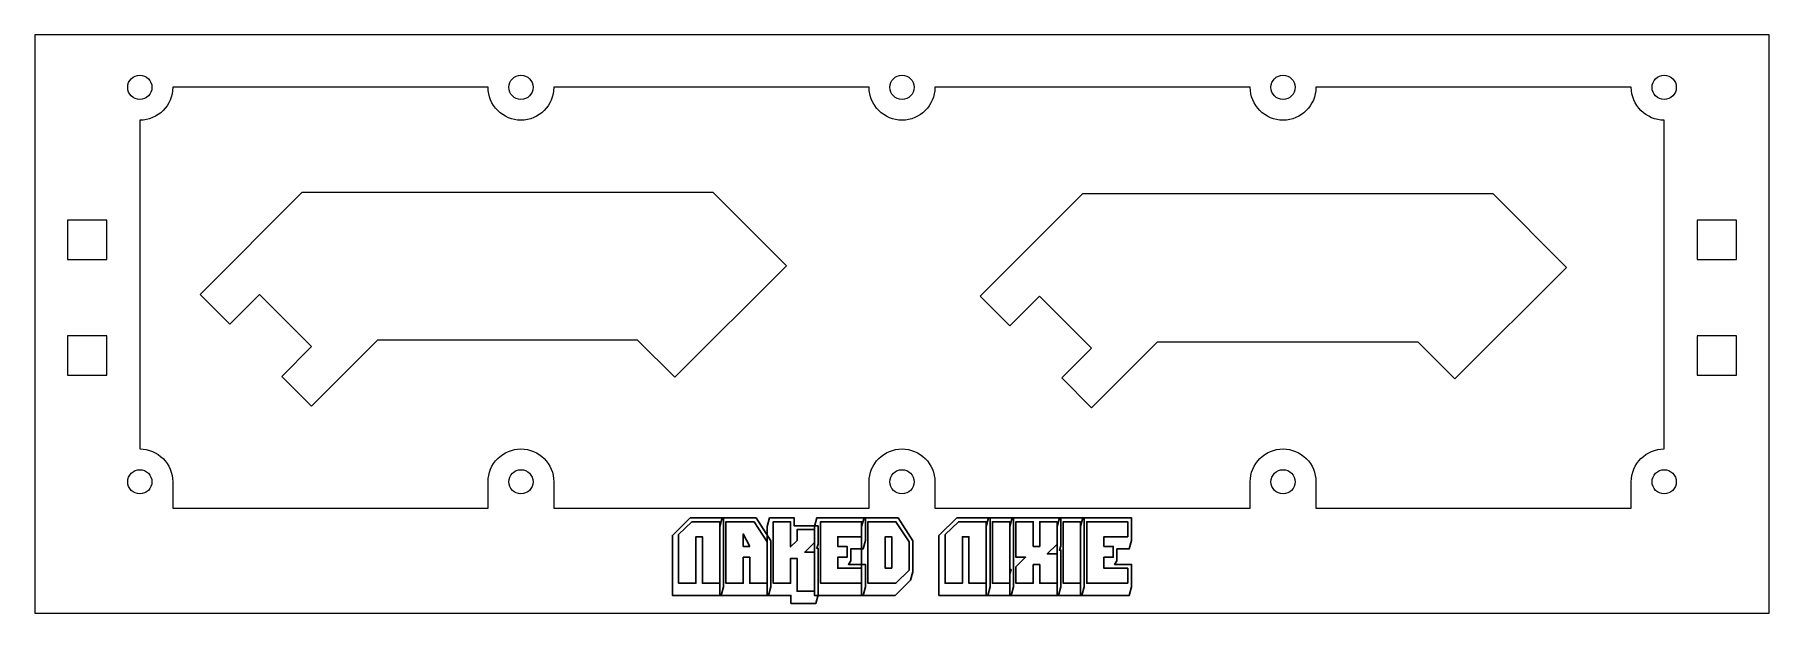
# Model space of a CAD drawing. Header units: millimetres. Extents: x -447 to -279, y 241 to 297.
import ezdxf

# ---------------------------------------------------------------- set-up
doc = ezdxf.new("R2010")
doc.units = ezdxf.units.MM
doc.header["$MEASUREMENT"] = 0
doc.layers.add('01_taiere', color=7, linetype='Continuous')
doc.layers.add('06_gravura', color=7, linetype='Continuous')

msp = doc.modelspace()

# ---------------------------------------------------------------- linework, layer by layer
at = {"layer": '01_taiere', "color": 242, "lineweight": 9}
for points, knots in [([(-279.36, 297), (-279.36, 297), (-279.36, 241.12), (-279.36, 241.12), (-279.36, 241.12), (-279.36, 241.12), (-447, 241.12), (-447, 241.12), (-447, 241.12), (-447, 241.12), (-447, 297), (-447, 297), (-447, 297), (-447, 297), (-279.36, 297), (-279.36, 297)], [0, 0, 0, 0, 0.2, 0.2, 0.2, 0.2, 0.4, 0.4, 0.4, 0.4, 0.6, 0.6, 0.6, 0.6, 1, 1, 1, 1]), ([(-435.67, 291.92), (-435.67, 292.5662), (-436.1938, 293.09), (-436.84, 293.09), (-436.84, 293.09), (-437.4862, 293.09), (-438.01, 292.5662), (-438.01, 291.92), (-438.01, 291.92), (-438.01, 291.2738), (-437.4862, 290.75), (-436.84, 290.75), (-436.84, 290.75), (-436.1938, 290.75), (-435.67, 291.2738), (-435.67, 291.92)], [0, 0, 0, 0, 0.2, 0.2, 0.2, 0.2, 0.4, 0.4, 0.4, 0.4, 0.6, 0.6, 0.6, 0.6, 1, 1, 1, 1]), ([(-403.185, 291.92), (-403.185, 291.0779), (-402.8505, 290.2704), (-402.2551, 289.6749), (-402.2551, 289.6749), (-401.6596, 289.0795), (-400.8521, 288.745), (-400.01, 288.745), (-400.01, 288.745), (-398.2565, 288.745), (-396.835, 290.1665), (-396.835, 291.92), (-396.835, 291.92), (-396.835, 291.92), (-366.355, 291.92), (-366.355, 291.92), (-366.355, 291.92), (-366.355, 291.0779), (-366.0205, 290.2704), (-365.4251, 289.6749), (-365.4251, 289.6749), (-364.8296, 289.0795), (-364.0221, 288.745), (-363.18, 288.745), (-363.18, 288.745), (-361.4265, 288.745), (-360.005, 290.1665), (-360.005, 291.92), (-360.005, 291.92), (-360.005, 291.92), (-329.525, 291.92), (-329.525, 291.92), (-329.525, 291.92), (-329.525, 291.0779), (-329.1905, 290.2704), (-328.5951, 289.6749), (-328.5951, 289.6749), (-327.9996, 289.0795), (-327.1921, 288.745), (-326.35, 288.745), (-326.35, 288.745), (-324.5965, 288.745), (-323.175, 290.1665), (-323.175, 291.92), (-323.175, 291.92), (-323.175, 291.92), (-292.695, 291.92), (-292.695, 291.92), (-292.695, 291.92), (-292.695, 291.0779), (-292.3605, 290.2704), (-291.7651, 289.6749), (-291.7651, 289.6749), (-291.1696, 289.0795), (-290.3621, 288.745), (-289.52, 288.745), (-289.52, 288.745), (-289.52, 288.745), (-289.52, 256.995), (-289.52, 256.995), (-289.52, 256.995), (-290.3621, 256.995), (-291.1696, 256.6605), (-291.7651, 256.0651), (-291.7651, 256.0651), (-292.3605, 255.4696), (-292.695, 254.6621), (-292.695, 253.82), (-292.695, 253.82), (-292.695, 253.82), (-292.695, 251.28), (-292.695, 251.28), (-292.695, 251.28), (-292.695, 251.28), (-323.175, 251.28), (-323.175, 251.28), (-323.175, 251.28), (-323.175, 251.28), (-323.175, 253.82), (-323.175, 253.82), (-323.175, 253.82), (-323.175, 254.6621), (-323.5095, 255.4696), (-324.1049, 256.0651), (-324.1049, 256.0651), (-324.7004, 256.6605), (-325.5079, 256.995), (-326.35, 256.995), (-326.35, 256.995), (-327.1921, 256.995), (-327.9996, 256.6605), (-328.5951, 256.0651), (-328.5951, 256.0651), (-329.1905, 255.4696), (-329.525, 254.6621), (-329.525, 253.82), (-329.525, 253.82), (-329.525, 253.82), (-329.525, 251.28), (-329.525, 251.28), (-329.525, 251.28), (-329.525, 251.28), (-360.005, 251.28), (-360.005, 251.28), (-360.005, 251.28), (-360.005, 251.28), (-360.005, 253.82), (-360.005, 253.82), (-360.005, 253.82), (-360.005, 254.6621), (-360.3395, 255.4696), (-360.9349, 256.0651), (-360.9349, 256.0651), (-361.5304, 256.6605), (-362.3379, 256.995), (-363.18, 256.995), (-363.18, 256.995), (-364.0221, 256.995), (-364.8296, 256.6605), (-365.4251, 256.0651), (-365.4251, 256.0651), (-366.0205, 255.4696), (-366.355, 254.6621), (-366.355, 253.82), (-366.355, 253.82), (-366.355, 253.82), (-366.355, 251.28), (-366.355, 251.28), (-366.355, 251.28), (-366.355, 251.28), (-396.835, 251.28), (-396.835, 251.28), (-396.835, 251.28), (-396.835, 251.28), (-396.835, 253.82), (-396.835, 253.82), (-396.835, 253.82), (-396.835, 254.6621), (-397.1695, 255.4696), (-397.7649, 256.0651), (-397.7649, 256.0651), (-398.3604, 256.6605), (-399.1679, 256.995), (-400.01, 256.995), (-400.01, 256.995), (-400.8521, 256.995), (-401.6596, 256.6605), (-402.2551, 256.0651), (-402.2551, 256.0651), (-402.8505, 255.4696), (-403.185, 254.6621), (-403.185, 253.82), (-403.185, 253.82), (-403.185, 253.82), (-403.185, 251.28), (-403.185, 251.28), (-403.185, 251.28), (-403.185, 251.28), (-433.665, 251.28), (-433.665, 251.28), (-433.665, 251.28), (-433.665, 251.28), (-433.665, 253.82), (-433.665, 253.82), (-433.665, 253.82), (-433.665, 254.6621), (-433.9995, 255.4696), (-434.5949, 256.0651), (-434.5949, 256.0651), (-435.1904, 256.6605), (-435.9979, 256.995), (-436.84, 256.995), (-436.84, 256.995), (-436.84, 256.995), (-436.84, 288.745), (-436.84, 288.745), (-436.84, 288.745), (-435.0865, 288.745), (-433.665, 290.1665), (-433.665, 291.92), (-433.665, 291.92), (-433.665, 291.92), (-403.185, 291.92), (-403.185, 291.92)], [0, 0, 0, 0, 0.0212766, 0.0212766, 0.0212766, 0.0212766, 0.04255319, 0.04255319, 0.04255319, 0.04255319, 0.06382979, 0.06382979, 0.06382979, 0.06382979, 0.08510638, 0.08510638, 0.08510638, 0.08510638, 0.10638298, 0.10638298, 0.10638298, 0.10638298, 0.12765957, 0.12765957, 0.12765957, 0.12765957, 0.14893617, 0.14893617, 0.14893617, 0.14893617, 0.17021277, 0.17021277, 0.17021277, 0.17021277, 0.19148936, 0.19148936, 0.19148936, 0.19148936, 0.21276596, 0.21276596, 0.21276596, 0.21276596, 0.23404255, 0.23404255, 0.23404255, 0.23404255, 0.25531915, 0.25531915, 0.25531915, 0.25531915, 0.27659574, 0.27659574, 0.27659574, 0.27659574, 0.29787234, 0.29787234, 0.29787234, 0.29787234, 0.31914894, 0.31914894, 0.31914894, 0.31914894, 0.34042553, 0.34042553, 0.34042553, 0.34042553, 0.36170213, 0.36170213, 0.36170213, 0.36170213, 0.38297872, 0.38297872, 0.38297872, 0.38297872, 0.40425532, 0.40425532, 0.40425532, 0.40425532, 0.42553191, 0.42553191, 0.42553191, 0.42553191, 0.44680851, 0.44680851, 0.44680851, 0.44680851, 0.46808511, 0.46808511, 0.46808511, 0.46808511, 0.4893617, 0.4893617, 0.4893617, 0.4893617, 0.5106383, 0.5106383, 0.5106383, 0.5106383, 0.53191489, 0.53191489, 0.53191489, 0.53191489, 0.55319149, 0.55319149, 0.55319149, 0.55319149, 0.57446809, 0.57446809, 0.57446809, 0.57446809, 0.59574468, 0.59574468, 0.59574468, 0.59574468, 0.61702128, 0.61702128, 0.61702128, 0.61702128, 0.63829787, 0.63829787, 0.63829787, 0.63829787, 0.65957447, 0.65957447, 0.65957447, 0.65957447, 0.68085106, 0.68085106, 0.68085106, 0.68085106, 0.70212766, 0.70212766, 0.70212766, 0.70212766, 0.72340426, 0.72340426, 0.72340426, 0.72340426, 0.74468085, 0.74468085, 0.74468085, 0.74468085, 0.76595745, 0.76595745, 0.76595745, 0.76595745, 0.78723404, 0.78723404, 0.78723404, 0.78723404, 0.80851064, 0.80851064, 0.80851064, 0.80851064, 0.82978723, 0.82978723, 0.82978723, 0.82978723, 0.85106383, 0.85106383, 0.85106383, 0.85106383, 0.87234043, 0.87234043, 0.87234043, 0.87234043, 0.89361702, 0.89361702, 0.89361702, 0.89361702, 0.91489362, 0.91489362, 0.91489362, 0.91489362, 0.93617021, 0.93617021, 0.93617021, 0.93617021, 0.95744681, 0.95744681, 0.95744681, 0.95744681, 1, 1, 1, 1]), ([(-398.84, 291.92), (-398.84, 292.5662), (-399.3638, 293.09), (-400.01, 293.09), (-400.01, 293.09), (-400.6562, 293.09), (-401.18, 292.5662), (-401.18, 291.92), (-401.18, 291.92), (-401.18, 291.2738), (-400.6562, 290.75), (-400.01, 290.75), (-400.01, 290.75), (-399.3638, 290.75), (-398.84, 291.2738), (-398.84, 291.92)], [0, 0, 0, 0, 0.2, 0.2, 0.2, 0.2, 0.4, 0.4, 0.4, 0.4, 0.6, 0.6, 0.6, 0.6, 1, 1, 1, 1]), ([(-362.01, 291.92), (-362.01, 292.5662), (-362.5338, 293.09), (-363.18, 293.09), (-363.18, 293.09), (-363.8262, 293.09), (-364.35, 292.5662), (-364.35, 291.92), (-364.35, 291.92), (-364.35, 291.2738), (-363.8262, 290.75), (-363.18, 290.75), (-363.18, 290.75), (-362.5338, 290.75), (-362.01, 291.2738), (-362.01, 291.92)], [0, 0, 0, 0, 0.2, 0.2, 0.2, 0.2, 0.4, 0.4, 0.4, 0.4, 0.6, 0.6, 0.6, 0.6, 1, 1, 1, 1]), ([(-325.18, 291.92), (-325.18, 292.5662), (-325.7038, 293.09), (-326.35, 293.09), (-326.35, 293.09), (-326.9962, 293.09), (-327.52, 292.5662), (-327.52, 291.92), (-327.52, 291.92), (-327.52, 291.2738), (-326.9962, 290.75), (-326.35, 290.75), (-326.35, 290.75), (-325.7038, 290.75), (-325.18, 291.2738), (-325.18, 291.92)], [0, 0, 0, 0, 0.2, 0.2, 0.2, 0.2, 0.4, 0.4, 0.4, 0.4, 0.6, 0.6, 0.6, 0.6, 1, 1, 1, 1]), ([(-288.35, 291.92), (-288.35, 292.5662), (-288.8738, 293.09), (-289.52, 293.09), (-289.52, 293.09), (-290.1662, 293.09), (-290.69, 292.5662), (-290.69, 291.92), (-290.69, 291.92), (-290.69, 291.2738), (-290.1662, 290.75), (-289.52, 290.75), (-289.52, 290.75), (-288.8738, 290.75), (-288.35, 291.2738), (-288.35, 291.92)], [0, 0, 0, 0, 0.2, 0.2, 0.2, 0.2, 0.4, 0.4, 0.4, 0.4, 0.6, 0.6, 0.6, 0.6, 1, 1, 1, 1]), ([(-381.4528, 281.7833), (-381.4528, 281.7833), (-421.1455, 281.7833), (-421.1455, 281.7833), (-421.1455, 281.7833), (-421.1455, 281.7833), (-431.0238, 271.9051), (-431.0238, 271.9051), (-431.0238, 271.9051), (-431.0238, 271.9051), (-428.1501, 269.0314), (-428.1501, 269.0314), (-428.1501, 269.0314), (-428.1501, 269.0314), (-425.2764, 271.9051), (-425.2764, 271.9051), (-425.2764, 271.9051), (-425.2764, 271.9051), (-420.2475, 266.8761), (-420.2475, 266.8761), (-420.2475, 266.8761), (-420.2475, 266.8761), (-423.1212, 264.0024), (-423.1212, 264.0024), (-423.1212, 264.0024), (-423.1212, 264.0024), (-420.2475, 261.1287), (-420.2475, 261.1287), (-420.2475, 261.1287), (-420.2475, 261.1287), (-413.8715, 267.5047), (-413.8715, 267.5047), (-413.8715, 267.5047), (-413.8715, 267.5047), (-388.7268, 267.5047), (-388.7268, 267.5047), (-388.7268, 267.5047), (-388.7268, 267.5047), (-385.1347, 263.9126), (-385.1347, 263.9126), (-385.1347, 263.9126), (-385.1347, 263.9126), (-374.3584, 274.6889), (-374.3584, 274.6889), (-374.3584, 274.6889), (-374.3584, 274.6889), (-381.4528, 281.7833), (-381.4528, 281.7833)], [0, 0, 0, 0, 0.07692308, 0.07692308, 0.07692308, 0.07692308, 0.15384615, 0.15384615, 0.15384615, 0.15384615, 0.23076923, 0.23076923, 0.23076923, 0.23076923, 0.30769231, 0.30769231, 0.30769231, 0.30769231, 0.38461538, 0.38461538, 0.38461538, 0.38461538, 0.46153846, 0.46153846, 0.46153846, 0.46153846, 0.53846154, 0.53846154, 0.53846154, 0.53846154, 0.61538462, 0.61538462, 0.61538462, 0.61538462, 0.69230769, 0.69230769, 0.69230769, 0.69230769, 0.76923077, 0.76923077, 0.76923077, 0.76923077, 0.84615385, 0.84615385, 0.84615385, 0.84615385, 1, 1, 1, 1]), ([(-298.9618, 274.5311), (-298.9618, 274.5311), (-309.7381, 263.7548), (-309.7381, 263.7548), (-309.7381, 263.7548), (-309.7381, 263.7548), (-313.3302, 267.3469), (-313.3302, 267.3469), (-313.3302, 267.3469), (-313.3302, 267.3469), (-338.4749, 267.3469), (-338.4749, 267.3469), (-338.4749, 267.3469), (-338.4749, 267.3469), (-344.8509, 260.9709), (-344.8509, 260.9709), (-344.8509, 260.9709), (-344.8509, 260.9709), (-347.7246, 263.8446), (-347.7246, 263.8446), (-347.7246, 263.8446), (-347.7246, 263.8446), (-344.8509, 266.7183), (-344.8509, 266.7183), (-344.8509, 266.7183), (-344.8509, 266.7183), (-349.8798, 271.7472), (-349.8798, 271.7472), (-349.8798, 271.7472), (-349.8798, 271.7472), (-352.7535, 268.8736), (-352.7535, 268.8736), (-352.7535, 268.8736), (-352.7535, 268.8736), (-355.6272, 271.7472), (-355.6272, 271.7472), (-355.6272, 271.7472), (-355.6272, 271.7472), (-345.7489, 281.6255), (-345.7489, 281.6255), (-345.7489, 281.6255), (-345.7489, 281.6255), (-306.0562, 281.6255), (-306.0562, 281.6255), (-306.0562, 281.6255), (-306.0562, 281.6255), (-298.9618, 274.5311), (-298.9618, 274.5311)], [0, 0, 0, 0, 0.07692308, 0.07692308, 0.07692308, 0.07692308, 0.15384615, 0.15384615, 0.15384615, 0.15384615, 0.23076923, 0.23076923, 0.23076923, 0.23076923, 0.30769231, 0.30769231, 0.30769231, 0.30769231, 0.38461538, 0.38461538, 0.38461538, 0.38461538, 0.46153846, 0.46153846, 0.46153846, 0.46153846, 0.53846154, 0.53846154, 0.53846154, 0.53846154, 0.61538462, 0.61538462, 0.61538462, 0.61538462, 0.69230769, 0.69230769, 0.69230769, 0.69230769, 0.76923077, 0.76923077, 0.76923077, 0.76923077, 0.84615385, 0.84615385, 0.84615385, 0.84615385, 1, 1, 1, 1]), ([(-440.015, 279.093), (-440.015, 279.093), (-440.015, 275.283), (-440.015, 275.283), (-440.015, 275.283), (-440.015, 275.283), (-443.825, 275.283), (-443.825, 275.283), (-443.825, 275.283), (-443.825, 275.283), (-443.825, 279.093), (-443.825, 279.093), (-443.825, 279.093), (-443.825, 279.093), (-440.015, 279.093), (-440.015, 279.093)], [0, 0, 0, 0, 0.2, 0.2, 0.2, 0.2, 0.4, 0.4, 0.4, 0.4, 0.6, 0.6, 0.6, 0.6, 1, 1, 1, 1]), ([(-282.535, 279.093), (-282.535, 279.093), (-282.535, 275.283), (-282.535, 275.283), (-282.535, 275.283), (-282.535, 275.283), (-286.345, 275.283), (-286.345, 275.283), (-286.345, 275.283), (-286.345, 275.283), (-286.345, 279.093), (-286.345, 279.093), (-286.345, 279.093), (-286.345, 279.093), (-282.535, 279.093), (-282.535, 279.093)], [0, 0, 0, 0, 0.2, 0.2, 0.2, 0.2, 0.4, 0.4, 0.4, 0.4, 0.6, 0.6, 0.6, 0.6, 1, 1, 1, 1]), ([(-443.825, 267.917), (-443.825, 267.917), (-440.015, 267.917), (-440.015, 267.917), (-440.015, 267.917), (-440.015, 267.917), (-440.015, 264.107), (-440.015, 264.107), (-440.015, 264.107), (-440.015, 264.107), (-443.825, 264.107), (-443.825, 264.107), (-443.825, 264.107), (-443.825, 264.107), (-443.825, 267.917), (-443.825, 267.917)], [0, 0, 0, 0, 0.2, 0.2, 0.2, 0.2, 0.4, 0.4, 0.4, 0.4, 0.6, 0.6, 0.6, 0.6, 1, 1, 1, 1]), ([(-282.535, 267.917), (-282.535, 267.917), (-282.535, 264.107), (-282.535, 264.107), (-282.535, 264.107), (-282.535, 264.107), (-286.345, 264.107), (-286.345, 264.107), (-286.345, 264.107), (-286.345, 264.107), (-286.345, 267.917), (-286.345, 267.917), (-286.345, 267.917), (-286.345, 267.917), (-282.535, 267.917), (-282.535, 267.917)], [0, 0, 0, 0, 0.2, 0.2, 0.2, 0.2, 0.4, 0.4, 0.4, 0.4, 0.6, 0.6, 0.6, 0.6, 1, 1, 1, 1]), ([(-435.67, 253.82), (-435.67, 254.4662), (-436.1938, 254.99), (-436.84, 254.99), (-436.84, 254.99), (-437.4862, 254.99), (-438.01, 254.4662), (-438.01, 253.82), (-438.01, 253.82), (-438.01, 253.1738), (-437.4862, 252.65), (-436.84, 252.65), (-436.84, 252.65), (-436.1938, 252.65), (-435.67, 253.1738), (-435.67, 253.82)], [0, 0, 0, 0, 0.2, 0.2, 0.2, 0.2, 0.4, 0.4, 0.4, 0.4, 0.6, 0.6, 0.6, 0.6, 1, 1, 1, 1]), ([(-398.84, 253.82), (-398.84, 254.4662), (-399.3638, 254.99), (-400.01, 254.99), (-400.01, 254.99), (-400.6562, 254.99), (-401.18, 254.4662), (-401.18, 253.82), (-401.18, 253.82), (-401.18, 253.1738), (-400.6562, 252.65), (-400.01, 252.65), (-400.01, 252.65), (-399.3638, 252.65), (-398.84, 253.1738), (-398.84, 253.82)], [0, 0, 0, 0, 0.2, 0.2, 0.2, 0.2, 0.4, 0.4, 0.4, 0.4, 0.6, 0.6, 0.6, 0.6, 1, 1, 1, 1]), ([(-362.01, 253.82), (-362.01, 254.4662), (-362.5338, 254.99), (-363.18, 254.99), (-363.18, 254.99), (-363.8262, 254.99), (-364.35, 254.4662), (-364.35, 253.82), (-364.35, 253.82), (-364.35, 253.1738), (-363.8262, 252.65), (-363.18, 252.65), (-363.18, 252.65), (-362.5338, 252.65), (-362.01, 253.1738), (-362.01, 253.82)], [0, 0, 0, 0, 0.2, 0.2, 0.2, 0.2, 0.4, 0.4, 0.4, 0.4, 0.6, 0.6, 0.6, 0.6, 1, 1, 1, 1]), ([(-325.18, 253.82), (-325.18, 254.4662), (-325.7038, 254.99), (-326.35, 254.99), (-326.35, 254.99), (-326.9962, 254.99), (-327.52, 254.4662), (-327.52, 253.82), (-327.52, 253.82), (-327.52, 253.1738), (-326.9962, 252.65), (-326.35, 252.65), (-326.35, 252.65), (-325.7038, 252.65), (-325.18, 253.1738), (-325.18, 253.82)], [0, 0, 0, 0, 0.2, 0.2, 0.2, 0.2, 0.4, 0.4, 0.4, 0.4, 0.6, 0.6, 0.6, 0.6, 1, 1, 1, 1]), ([(-288.35, 253.82), (-288.35, 254.4662), (-288.8738, 254.99), (-289.52, 254.99), (-289.52, 254.99), (-290.1662, 254.99), (-290.69, 254.4662), (-290.69, 253.82), (-290.69, 253.82), (-290.69, 253.1738), (-290.1662, 252.65), (-289.52, 252.65), (-289.52, 252.65), (-288.8738, 252.65), (-288.35, 253.1738), (-288.35, 253.82)], [0, 0, 0, 0, 0.2, 0.2, 0.2, 0.2, 0.4, 0.4, 0.4, 0.4, 0.6, 0.6, 0.6, 0.6, 1, 1, 1, 1])]:
    msp.add_open_spline(points, degree=3, knots=knots, dxfattribs=at)
at = {"layer": '06_gravura', "color": 9}
for points, knots in [([(-380.4225, 243.66), (-380.4225, 243.66), (-380.6511, 242.8388), (-380.6511, 242.8388), (-380.6511, 242.8388), (-380.6511, 242.8388), (-385.367, 242.8388), (-385.367, 242.8388), (-385.367, 242.8388), (-385.367, 242.8388), (-385.367, 248.6385), (-385.367, 248.6385), (-385.367, 248.6385), (-385.367, 248.6385), (-383.6483, 250.3318), (-383.6483, 250.3318), (-383.6483, 250.3318), (-383.6483, 250.3318), (-380.4225, 250.3318), (-380.4225, 250.3318), (-380.4225, 250.3318), (-380.4225, 250.3318), (-380.4225, 243.66), (-380.4225, 243.66)], [0, 0, 0, 0, 0.14285714, 0.14285714, 0.14285714, 0.14285714, 0.28571429, 0.28571429, 0.28571429, 0.28571429, 0.42857143, 0.42857143, 0.42857143, 0.42857143, 0.57142857, 0.57142857, 0.57142857, 0.57142857, 0.71428571, 0.71428571, 0.71428571, 0.71428571, 1, 1, 1, 1]), ([(-380.7865, 244.0241), (-380.7865, 244.0241), (-380.7865, 249.9677), (-380.7865, 249.9677), (-380.7865, 249.9677), (-380.7865, 249.9677), (-383.4874, 249.9677), (-383.4874, 249.9677), (-383.4874, 249.9677), (-383.4874, 249.9677), (-384.7659, 248.7203), (-384.7659, 248.7203), (-384.7659, 248.7203), (-384.7659, 248.7203), (-384.7659, 244.0241), (-384.7659, 244.0241), (-384.7659, 244.0241), (-384.7659, 244.0241), (-383.098, 244.0241), (-383.098, 244.0241), (-383.098, 244.0241), (-383.098, 244.0241), (-383.098, 248.5199), (-383.098, 248.5199), (-383.098, 248.5199), (-383.098, 248.5199), (-382.4714, 248.5199), (-382.4714, 248.5199), (-382.4714, 248.5199), (-382.4714, 248.5199), (-382.4714, 244.0241), (-382.4714, 244.0241), (-382.4714, 244.0241), (-382.4714, 244.0241), (-380.7865, 244.0241), (-380.7865, 244.0241)], [0, 0, 0, 0, 0.1, 0.1, 0.1, 0.1, 0.2, 0.2, 0.2, 0.2, 0.3, 0.3, 0.3, 0.3, 0.4, 0.4, 0.4, 0.4, 0.5, 0.5, 0.5, 0.5, 0.6, 0.6, 0.6, 0.6, 0.7, 0.7, 0.7, 0.7, 0.8, 0.8, 0.8, 0.8, 1, 1, 1, 1]), ([(-375.8505, 243.66), (-375.8505, 243.66), (-376.0791, 242.8388), (-376.0791, 242.8388), (-376.0791, 242.8388), (-376.0791, 242.8388), (-380.795, 242.8388), (-380.795, 242.8388), (-380.795, 242.8388), (-380.795, 242.8388), (-380.795, 249.5105), (-380.795, 249.5105), (-380.795, 249.5105), (-380.795, 249.5105), (-380.5664, 250.3318), (-380.5664, 250.3318), (-380.5664, 250.3318), (-380.5664, 250.3318), (-377.2814, 250.3318), (-377.2814, 250.3318), (-377.2814, 250.3318), (-377.2814, 250.3318), (-375.8505, 248.122), (-375.8505, 248.122), (-375.8505, 248.122), (-375.8505, 248.122), (-375.8505, 243.66), (-375.8505, 243.66)], [0, 0, 0, 0, 0.125, 0.125, 0.125, 0.125, 0.25, 0.25, 0.25, 0.25, 0.375, 0.375, 0.375, 0.375, 0.5, 0.5, 0.5, 0.5, 0.625, 0.625, 0.625, 0.625, 0.75, 0.75, 0.75, 0.75, 1, 1, 1, 1]), ([(-376.2145, 244.0241), (-376.2145, 244.0241), (-376.2145, 248.0147), (-376.2145, 248.0147), (-376.2145, 248.0147), (-376.2145, 248.0147), (-377.4789, 249.9677), (-377.4789, 249.9677), (-377.4789, 249.9677), (-377.4789, 249.9677), (-380.1939, 249.9677), (-380.1939, 249.9677), (-380.1939, 249.9677), (-380.1939, 249.9677), (-380.1939, 244.0241), (-380.1939, 244.0241), (-380.1939, 244.0241), (-380.1939, 244.0241), (-378.526, 244.0241), (-378.526, 244.0241), (-378.526, 244.0241), (-378.526, 244.0241), (-378.526, 246.5387), (-378.526, 246.5387), (-378.526, 246.5387), (-378.526, 246.5387), (-377.891, 246.5387), (-377.891, 246.5387), (-377.891, 246.5387), (-377.891, 246.5387), (-377.891, 244.0241), (-377.891, 244.0241), (-377.891, 244.0241), (-377.891, 244.0241), (-376.2145, 244.0241), (-376.2145, 244.0241)], [0, 0, 0, 0, 0.1, 0.1, 0.1, 0.1, 0.2, 0.2, 0.2, 0.2, 0.3, 0.3, 0.3, 0.3, 0.4, 0.4, 0.4, 0.4, 0.5, 0.5, 0.5, 0.5, 0.6, 0.6, 0.6, 0.6, 0.7, 0.7, 0.7, 0.7, 0.8, 0.8, 0.8, 0.8, 1, 1, 1, 1]), ([(-371.2869, 242.8896), (-371.2869, 242.8896), (-371.5155, 242.0683), (-371.5155, 242.0683), (-371.5155, 242.0683), (-371.5155, 242.0683), (-373.9201, 242.0683), (-373.9201, 242.0683), (-373.9201, 242.0683), (-373.9201, 242.0683), (-373.9201, 242.8388), (-373.9201, 242.8388), (-373.9201, 242.8388), (-373.9201, 242.8388), (-376.223, 242.8388), (-376.223, 242.8388), (-376.223, 242.8388), (-376.223, 242.8388), (-376.223, 249.5105), (-376.223, 249.5105), (-376.223, 249.5105), (-376.223, 249.5105), (-375.9944, 250.3318), (-375.9944, 250.3318), (-375.9944, 250.3318), (-375.9944, 250.3318), (-373.5899, 250.3318), (-373.5899, 250.3318), (-373.5899, 250.3318), (-373.5899, 250.3318), (-373.5899, 249.5613), (-373.5899, 249.5613), (-373.5899, 249.5613), (-373.5899, 249.5613), (-371.2869, 249.5613), (-371.2869, 249.5613), (-371.2869, 249.5613), (-371.2869, 249.5613), (-371.2869, 247.8087), (-371.2869, 247.8087), (-371.2869, 247.8087), (-371.2869, 247.8087), (-371.4139, 247.3938), (-371.4139, 247.3938), (-371.4139, 247.3938), (-371.4139, 247.3938), (-371.2869, 247.3938), (-371.2869, 247.3938), (-371.2869, 247.3938), (-371.2869, 247.3938), (-371.2869, 242.8896), (-371.2869, 242.8896)], [0, 0, 0, 0, 0.07142857, 0.07142857, 0.07142857, 0.07142857, 0.14285714, 0.14285714, 0.14285714, 0.14285714, 0.21428571, 0.21428571, 0.21428571, 0.21428571, 0.28571429, 0.28571429, 0.28571429, 0.28571429, 0.35714286, 0.35714286, 0.35714286, 0.35714286, 0.42857143, 0.42857143, 0.42857143, 0.42857143, 0.5, 0.5, 0.5, 0.5, 0.57142857, 0.57142857, 0.57142857, 0.57142857, 0.64285714, 0.64285714, 0.64285714, 0.64285714, 0.71428571, 0.71428571, 0.71428571, 0.71428571, 0.78571429, 0.78571429, 0.78571429, 0.78571429, 0.85714286, 0.85714286, 0.85714286, 0.85714286, 1, 1, 1, 1]), ([(-371.651, 243.2536), (-371.651, 243.2536), (-371.651, 247.0298), (-371.651, 247.0298), (-371.651, 247.0298), (-371.651, 247.0298), (-372.5739, 247.0298), (-372.5739, 247.0298), (-372.5739, 247.0298), (-372.5739, 247.0298), (-371.651, 247.9611), (-371.651, 247.9611), (-371.651, 247.9611), (-371.651, 247.9611), (-371.651, 249.1973), (-371.651, 249.1973), (-371.651, 249.1973), (-371.651, 249.1973), (-373.3274, 249.1973), (-373.3274, 249.1973), (-373.3274, 249.1973), (-373.3274, 249.1973), (-373.3274, 248.1643), (-373.3274, 248.1643), (-373.3274, 248.1643), (-373.3274, 248.1643), (-373.954, 247.5378), (-373.954, 247.5378), (-373.954, 247.5378), (-373.954, 247.5378), (-373.954, 249.9677), (-373.954, 249.9677), (-373.954, 249.9677), (-373.954, 249.9677), (-375.6219, 249.9677), (-375.6219, 249.9677), (-375.6219, 249.9677), (-375.6219, 249.9677), (-375.6219, 244.0241), (-375.6219, 244.0241), (-375.6219, 244.0241), (-375.6219, 244.0241), (-373.954, 244.0241), (-373.954, 244.0241), (-373.954, 244.0241), (-373.954, 244.0241), (-373.954, 246.4117), (-373.954, 246.4117), (-373.954, 246.4117), (-373.954, 246.4117), (-373.3274, 246.4117), (-373.3274, 246.4117), (-373.3274, 246.4117), (-373.3274, 246.4117), (-373.3274, 243.2536), (-373.3274, 243.2536), (-373.3274, 243.2536), (-373.3274, 243.2536), (-371.651, 243.2536), (-371.651, 243.2536)], [0, 0, 0, 0, 0.0625, 0.0625, 0.0625, 0.0625, 0.125, 0.125, 0.125, 0.125, 0.1875, 0.1875, 0.1875, 0.1875, 0.25, 0.25, 0.25, 0.25, 0.3125, 0.3125, 0.3125, 0.3125, 0.375, 0.375, 0.375, 0.375, 0.4375, 0.4375, 0.4375, 0.4375, 0.5, 0.5, 0.5, 0.5, 0.5625, 0.5625, 0.5625, 0.5625, 0.625, 0.625, 0.625, 0.625, 0.6875, 0.6875, 0.6875, 0.6875, 0.75, 0.75, 0.75, 0.75, 0.8125, 0.8125, 0.8125, 0.8125, 0.875, 0.875, 0.875, 0.875, 1, 1, 1, 1]), ([(-366.7149, 243.66), (-366.7149, 243.66), (-366.9435, 242.8388), (-366.9435, 242.8388), (-366.9435, 242.8388), (-366.9435, 242.8388), (-371.651, 242.8388), (-371.651, 242.8388), (-371.651, 242.8388), (-371.651, 242.8388), (-371.651, 249.5105), (-371.651, 249.5105), (-371.651, 249.5105), (-371.651, 249.5105), (-371.4224, 250.3318), (-371.4224, 250.3318), (-371.4224, 250.3318), (-371.4224, 250.3318), (-366.7149, 250.3318), (-366.7149, 250.3318), (-366.7149, 250.3318), (-366.7149, 250.3318), (-366.7149, 248.1558), (-366.7149, 248.1558), (-366.7149, 248.1558), (-366.7149, 248.1558), (-366.9435, 247.3346), (-366.9435, 247.3346), (-366.9435, 247.3346), (-366.9435, 247.3346), (-368.1289, 247.3346), (-368.1289, 247.3346), (-368.1289, 247.3346), (-368.1289, 247.3346), (-368.1289, 246.1746), (-368.1289, 246.1746), (-368.1289, 246.1746), (-368.1289, 246.1746), (-368.3575, 245.836), (-368.3575, 245.836), (-368.3575, 245.836), (-368.3575, 245.836), (-366.7149, 245.836), (-366.7149, 245.836), (-366.7149, 245.836), (-366.7149, 245.836), (-366.7149, 243.66), (-366.7149, 243.66)], [0, 0, 0, 0, 0.07692308, 0.07692308, 0.07692308, 0.07692308, 0.15384615, 0.15384615, 0.15384615, 0.15384615, 0.23076923, 0.23076923, 0.23076923, 0.23076923, 0.30769231, 0.30769231, 0.30769231, 0.30769231, 0.38461538, 0.38461538, 0.38461538, 0.38461538, 0.46153846, 0.46153846, 0.46153846, 0.46153846, 0.53846154, 0.53846154, 0.53846154, 0.53846154, 0.61538462, 0.61538462, 0.61538462, 0.61538462, 0.69230769, 0.69230769, 0.69230769, 0.69230769, 0.76923077, 0.76923077, 0.76923077, 0.76923077, 0.84615385, 0.84615385, 0.84615385, 0.84615385, 1, 1, 1, 1]), ([(-367.079, 244.0241), (-367.079, 244.0241), (-367.079, 245.4719), (-367.079, 245.4719), (-367.079, 245.4719), (-367.079, 245.4719), (-369.382, 245.4719), (-369.382, 245.4719), (-369.382, 245.4719), (-369.382, 245.4719), (-369.382, 246.5387), (-369.382, 246.5387), (-369.382, 246.5387), (-369.382, 246.5387), (-368.493, 246.5387), (-368.493, 246.5387), (-368.493, 246.5387), (-368.493, 246.5387), (-368.493, 247.5716), (-368.493, 247.5716), (-368.493, 247.5716), (-368.493, 247.5716), (-369.382, 247.5716), (-369.382, 247.5716), (-369.382, 247.5716), (-369.382, 247.5716), (-369.382, 248.5199), (-369.382, 248.5199), (-369.382, 248.5199), (-369.382, 248.5199), (-367.079, 248.5199), (-367.079, 248.5199), (-367.079, 248.5199), (-367.079, 248.5199), (-367.079, 249.9677), (-367.079, 249.9677), (-367.079, 249.9677), (-367.079, 249.9677), (-371.0499, 249.9677), (-371.0499, 249.9677), (-371.0499, 249.9677), (-371.0499, 249.9677), (-371.0499, 244.0241), (-371.0499, 244.0241), (-371.0499, 244.0241), (-371.0499, 244.0241), (-367.079, 244.0241), (-367.079, 244.0241)], [0, 0, 0, 0, 0.07692308, 0.07692308, 0.07692308, 0.07692308, 0.15384615, 0.15384615, 0.15384615, 0.15384615, 0.23076923, 0.23076923, 0.23076923, 0.23076923, 0.30769231, 0.30769231, 0.30769231, 0.30769231, 0.38461538, 0.38461538, 0.38461538, 0.38461538, 0.46153846, 0.46153846, 0.46153846, 0.46153846, 0.53846154, 0.53846154, 0.53846154, 0.53846154, 0.61538462, 0.61538462, 0.61538462, 0.61538462, 0.69230769, 0.69230769, 0.69230769, 0.69230769, 0.76923077, 0.76923077, 0.76923077, 0.76923077, 0.84615385, 0.84615385, 0.84615385, 0.84615385, 1, 1, 1, 1]), ([(-362.1345, 245.1248), (-362.1345, 245.1248), (-362.3631, 244.3035), (-362.3631, 244.3035), (-362.3631, 244.3035), (-362.3631, 244.3035), (-363.8448, 242.8388), (-363.8448, 242.8388), (-363.8448, 242.8388), (-363.8448, 242.8388), (-367.079, 242.8388), (-367.079, 242.8388), (-367.079, 242.8388), (-367.079, 242.8388), (-367.079, 249.5105), (-367.079, 249.5105), (-367.079, 249.5105), (-367.079, 249.5105), (-366.8504, 250.3318), (-366.8504, 250.3318), (-366.8504, 250.3318), (-366.8504, 250.3318), (-363.5654, 250.3318), (-363.5654, 250.3318), (-363.5654, 250.3318), (-363.5654, 250.3318), (-362.1345, 248.122), (-362.1345, 248.122), (-362.1345, 248.122), (-362.1345, 248.122), (-362.1345, 245.1248), (-362.1345, 245.1248)], [0, 0, 0, 0, 0.11111111, 0.11111111, 0.11111111, 0.11111111, 0.22222222, 0.22222222, 0.22222222, 0.22222222, 0.33333333, 0.33333333, 0.33333333, 0.33333333, 0.44444444, 0.44444444, 0.44444444, 0.44444444, 0.55555556, 0.55555556, 0.55555556, 0.55555556, 0.66666667, 0.66666667, 0.66666667, 0.66666667, 0.77777778, 0.77777778, 0.77777778, 0.77777778, 1, 1, 1, 1]), ([(-362.4985, 245.2772), (-362.4985, 245.2772), (-362.4985, 248.0147), (-362.4985, 248.0147), (-362.4985, 248.0147), (-362.4985, 248.0147), (-363.7629, 249.9677), (-363.7629, 249.9677), (-363.7629, 249.9677), (-363.7629, 249.9677), (-366.4779, 249.9677), (-366.4779, 249.9677), (-366.4779, 249.9677), (-366.4779, 249.9677), (-366.4779, 244.0241), (-366.4779, 244.0241), (-366.4779, 244.0241), (-366.4779, 244.0241), (-363.7657, 244.0241), (-363.7657, 244.0241), (-363.7657, 244.0241), (-363.7657, 244.0241), (-362.4985, 245.2772), (-362.4985, 245.2772)], [0, 0, 0, 0, 0.14285714, 0.14285714, 0.14285714, 0.14285714, 0.28571429, 0.28571429, 0.28571429, 0.28571429, 0.42857143, 0.42857143, 0.42857143, 0.42857143, 0.57142857, 0.57142857, 0.57142857, 0.57142857, 0.71428571, 0.71428571, 0.71428571, 0.71428571, 1, 1, 1, 1]), ([(-354.6669, 243.66), (-354.6669, 243.66), (-354.8955, 242.8388), (-354.8955, 242.8388), (-354.8955, 242.8388), (-354.8955, 242.8388), (-359.6114, 242.8388), (-359.6114, 242.8388), (-359.6114, 242.8388), (-359.6114, 242.8388), (-359.6114, 248.6385), (-359.6114, 248.6385), (-359.6114, 248.6385), (-359.6114, 248.6385), (-357.8927, 250.3318), (-357.8927, 250.3318), (-357.8927, 250.3318), (-357.8927, 250.3318), (-354.6669, 250.3318), (-354.6669, 250.3318), (-354.6669, 250.3318), (-354.6669, 250.3318), (-354.6669, 243.66), (-354.6669, 243.66)], [0, 0, 0, 0, 0.14285714, 0.14285714, 0.14285714, 0.14285714, 0.28571429, 0.28571429, 0.28571429, 0.28571429, 0.42857143, 0.42857143, 0.42857143, 0.42857143, 0.57142857, 0.57142857, 0.57142857, 0.57142857, 0.71428571, 0.71428571, 0.71428571, 0.71428571, 1, 1, 1, 1]), ([(-355.0309, 244.0241), (-355.0309, 244.0241), (-355.0309, 249.9677), (-355.0309, 249.9677), (-355.0309, 249.9677), (-355.0309, 249.9677), (-357.7318, 249.9677), (-357.7318, 249.9677), (-357.7318, 249.9677), (-357.7318, 249.9677), (-359.0103, 248.7203), (-359.0103, 248.7203), (-359.0103, 248.7203), (-359.0103, 248.7203), (-359.0103, 244.0241), (-359.0103, 244.0241), (-359.0103, 244.0241), (-359.0103, 244.0241), (-357.3424, 244.0241), (-357.3424, 244.0241), (-357.3424, 244.0241), (-357.3424, 244.0241), (-357.3424, 248.5199), (-357.3424, 248.5199), (-357.3424, 248.5199), (-357.3424, 248.5199), (-356.7158, 248.5199), (-356.7158, 248.5199), (-356.7158, 248.5199), (-356.7158, 248.5199), (-356.7158, 244.0241), (-356.7158, 244.0241), (-356.7158, 244.0241), (-356.7158, 244.0241), (-355.0309, 244.0241), (-355.0309, 244.0241)], [0, 0, 0, 0, 0.1, 0.1, 0.1, 0.1, 0.2, 0.2, 0.2, 0.2, 0.3, 0.3, 0.3, 0.3, 0.4, 0.4, 0.4, 0.4, 0.5, 0.5, 0.5, 0.5, 0.6, 0.6, 0.6, 0.6, 0.7, 0.7, 0.7, 0.7, 0.8, 0.8, 0.8, 0.8, 1, 1, 1, 1]), ([(-352.4063, 243.66), (-352.4063, 243.66), (-352.6349, 242.8388), (-352.6349, 242.8388), (-352.6349, 242.8388), (-352.6349, 242.8388), (-355.0394, 242.8388), (-355.0394, 242.8388), (-355.0394, 242.8388), (-355.0394, 242.8388), (-355.0394, 249.5105), (-355.0394, 249.5105), (-355.0394, 249.5105), (-355.0394, 249.5105), (-354.8108, 250.3318), (-354.8108, 250.3318), (-354.8108, 250.3318), (-354.8108, 250.3318), (-352.4063, 250.3318), (-352.4063, 250.3318), (-352.4063, 250.3318), (-352.4063, 250.3318), (-352.4063, 243.66), (-352.4063, 243.66)], [0, 0, 0, 0, 0.14285714, 0.14285714, 0.14285714, 0.14285714, 0.28571429, 0.28571429, 0.28571429, 0.28571429, 0.42857143, 0.42857143, 0.42857143, 0.42857143, 0.57142857, 0.57142857, 0.57142857, 0.57142857, 0.71428571, 0.71428571, 0.71428571, 0.71428571, 1, 1, 1, 1]), ([(-352.7704, 244.0241), (-352.7704, 244.0241), (-352.7704, 249.9677), (-352.7704, 249.9677), (-352.7704, 249.9677), (-352.7704, 249.9677), (-354.4383, 249.9677), (-354.4383, 249.9677), (-354.4383, 249.9677), (-354.4383, 249.9677), (-354.4383, 244.0241), (-354.4383, 244.0241), (-354.4383, 244.0241), (-354.4383, 244.0241), (-352.7704, 244.0241), (-352.7704, 244.0241)], [0, 0, 0, 0, 0.2, 0.2, 0.2, 0.2, 0.4, 0.4, 0.4, 0.4, 0.6, 0.6, 0.6, 0.6, 1, 1, 1, 1]), ([(-347.8258, 247.6394), (-347.8258, 247.6394), (-347.9612, 247.2245), (-347.9612, 247.2245), (-347.9612, 247.2245), (-347.9612, 247.2245), (-347.8258, 247.2245), (-347.8258, 247.2245), (-347.8258, 247.2245), (-347.8258, 247.2245), (-347.8258, 243.66), (-347.8258, 243.66), (-347.8258, 243.66), (-347.8258, 243.66), (-348.0544, 242.8388), (-348.0544, 242.8388), (-348.0544, 242.8388), (-348.0544, 242.8388), (-352.7703, 242.8388), (-352.7703, 242.8388), (-352.7703, 242.8388), (-352.7703, 242.8388), (-352.7703, 244.9385), (-352.7703, 244.9385), (-352.7703, 244.9385), (-352.7703, 244.9385), (-352.6349, 245.3534), (-352.6349, 245.3534), (-352.6349, 245.3534), (-352.6349, 245.3534), (-352.7703, 245.3534), (-352.7703, 245.3534), (-352.7703, 245.3534), (-352.7703, 245.3534), (-352.7703, 249.5105), (-352.7703, 249.5105), (-352.7703, 249.5105), (-352.7703, 249.5105), (-352.5417, 250.3318), (-352.5417, 250.3318), (-352.5417, 250.3318), (-352.5417, 250.3318), (-347.8258, 250.3318), (-347.8258, 250.3318), (-347.8258, 250.3318), (-347.8258, 250.3318), (-347.8258, 247.6394), (-347.8258, 247.6394)], [0, 0, 0, 0, 0.07692308, 0.07692308, 0.07692308, 0.07692308, 0.15384615, 0.15384615, 0.15384615, 0.15384615, 0.23076923, 0.23076923, 0.23076923, 0.23076923, 0.30769231, 0.30769231, 0.30769231, 0.30769231, 0.38461538, 0.38461538, 0.38461538, 0.38461538, 0.46153846, 0.46153846, 0.46153846, 0.46153846, 0.53846154, 0.53846154, 0.53846154, 0.53846154, 0.61538462, 0.61538462, 0.61538462, 0.61538462, 0.69230769, 0.69230769, 0.69230769, 0.69230769, 0.76923077, 0.76923077, 0.76923077, 0.76923077, 0.84615385, 0.84615385, 0.84615385, 0.84615385, 1, 1, 1, 1]), ([(-348.1898, 247.7918), (-348.1898, 247.7918), (-348.1898, 249.9677), (-348.1898, 249.9677), (-348.1898, 249.9677), (-348.1898, 249.9677), (-349.8663, 249.9677), (-349.8663, 249.9677), (-349.8663, 249.9677), (-349.8663, 249.9677), (-349.8663, 247.5716), (-349.8663, 247.5716), (-349.8663, 247.5716), (-349.8663, 247.5716), (-350.4928, 247.5716), (-350.4928, 247.5716), (-350.4928, 247.5716), (-350.4928, 247.5716), (-350.4928, 249.9677), (-350.4928, 249.9677), (-350.4928, 249.9677), (-350.4928, 249.9677), (-352.1692, 249.9677), (-352.1692, 249.9677), (-352.1692, 249.9677), (-352.1692, 249.9677), (-352.1692, 246.5387), (-352.1692, 246.5387), (-352.1692, 246.5387), (-352.1692, 246.5387), (-351.2294, 246.5387), (-351.2294, 246.5387), (-351.2294, 246.5387), (-351.2294, 246.5387), (-352.1692, 245.6074), (-352.1692, 245.6074), (-352.1692, 245.6074), (-352.1692, 245.6074), (-352.1692, 244.0241), (-352.1692, 244.0241), (-352.1692, 244.0241), (-352.1692, 244.0241), (-350.4928, 244.0241), (-350.4928, 244.0241), (-350.4928, 244.0241), (-350.4928, 244.0241), (-350.4928, 245.8275), (-350.4928, 245.8275), (-350.4928, 245.8275), (-350.4928, 245.8275), (-349.8663, 245.8275), (-349.8663, 245.8275), (-349.8663, 245.8275), (-349.8663, 245.8275), (-349.8663, 244.0241), (-349.8663, 244.0241), (-349.8663, 244.0241), (-349.8663, 244.0241), (-348.1898, 244.0241), (-348.1898, 244.0241), (-348.1898, 244.0241), (-348.1898, 244.0241), (-348.1898, 246.8604), (-348.1898, 246.8604), (-348.1898, 246.8604), (-348.1898, 246.8604), (-349.1381, 246.8604), (-349.1381, 246.8604), (-349.1381, 246.8604), (-349.1381, 246.8604), (-348.1898, 247.7918), (-348.1898, 247.7918)], [0, 0, 0, 0, 0.05263158, 0.05263158, 0.05263158, 0.05263158, 0.10526316, 0.10526316, 0.10526316, 0.10526316, 0.15789474, 0.15789474, 0.15789474, 0.15789474, 0.21052632, 0.21052632, 0.21052632, 0.21052632, 0.26315789, 0.26315789, 0.26315789, 0.26315789, 0.31578947, 0.31578947, 0.31578947, 0.31578947, 0.36842105, 0.36842105, 0.36842105, 0.36842105, 0.42105263, 0.42105263, 0.42105263, 0.42105263, 0.47368421, 0.47368421, 0.47368421, 0.47368421, 0.52631579, 0.52631579, 0.52631579, 0.52631579, 0.57894737, 0.57894737, 0.57894737, 0.57894737, 0.63157895, 0.63157895, 0.63157895, 0.63157895, 0.68421053, 0.68421053, 0.68421053, 0.68421053, 0.73684211, 0.73684211, 0.73684211, 0.73684211, 0.78947368, 0.78947368, 0.78947368, 0.78947368, 0.84210526, 0.84210526, 0.84210526, 0.84210526, 0.89473684, 0.89473684, 0.89473684, 0.89473684, 1, 1, 1, 1]), ([(-345.5652, 243.66), (-345.5652, 243.66), (-345.7938, 242.8388), (-345.7938, 242.8388), (-345.7938, 242.8388), (-345.7938, 242.8388), (-348.1983, 242.8388), (-348.1983, 242.8388), (-348.1983, 242.8388), (-348.1983, 242.8388), (-348.1983, 249.5105), (-348.1983, 249.5105), (-348.1983, 249.5105), (-348.1983, 249.5105), (-347.9697, 250.3318), (-347.9697, 250.3318), (-347.9697, 250.3318), (-347.9697, 250.3318), (-345.5652, 250.3318), (-345.5652, 250.3318), (-345.5652, 250.3318), (-345.5652, 250.3318), (-345.5652, 243.66), (-345.5652, 243.66)], [0, 0, 0, 0, 0.14285714, 0.14285714, 0.14285714, 0.14285714, 0.28571429, 0.28571429, 0.28571429, 0.28571429, 0.42857143, 0.42857143, 0.42857143, 0.42857143, 0.57142857, 0.57142857, 0.57142857, 0.57142857, 0.71428571, 0.71428571, 0.71428571, 0.71428571, 1, 1, 1, 1]), ([(-345.9293, 244.0241), (-345.9293, 244.0241), (-345.9293, 249.9677), (-345.9293, 249.9677), (-345.9293, 249.9677), (-345.9293, 249.9677), (-347.5972, 249.9677), (-347.5972, 249.9677), (-347.5972, 249.9677), (-347.5972, 249.9677), (-347.5972, 244.0241), (-347.5972, 244.0241), (-347.5972, 244.0241), (-347.5972, 244.0241), (-345.9293, 244.0241), (-345.9293, 244.0241)], [0, 0, 0, 0, 0.2, 0.2, 0.2, 0.2, 0.4, 0.4, 0.4, 0.4, 0.6, 0.6, 0.6, 0.6, 1, 1, 1, 1]), ([(-340.9931, 243.66), (-340.9931, 243.66), (-341.2217, 242.8388), (-341.2217, 242.8388), (-341.2217, 242.8388), (-341.2217, 242.8388), (-345.9292, 242.8388), (-345.9292, 242.8388), (-345.9292, 242.8388), (-345.9292, 242.8388), (-345.9292, 249.5105), (-345.9292, 249.5105), (-345.9292, 249.5105), (-345.9292, 249.5105), (-345.7006, 250.3318), (-345.7006, 250.3318), (-345.7006, 250.3318), (-345.7006, 250.3318), (-340.9931, 250.3318), (-340.9931, 250.3318), (-340.9931, 250.3318), (-340.9931, 250.3318), (-340.9931, 248.1558), (-340.9931, 248.1558), (-340.9931, 248.1558), (-340.9931, 248.1558), (-341.2217, 247.3346), (-341.2217, 247.3346), (-341.2217, 247.3346), (-341.2217, 247.3346), (-342.4071, 247.3346), (-342.4071, 247.3346), (-342.4071, 247.3346), (-342.4071, 247.3346), (-342.4071, 246.1746), (-342.4071, 246.1746), (-342.4071, 246.1746), (-342.4071, 246.1746), (-342.6357, 245.836), (-342.6357, 245.836), (-342.6357, 245.836), (-342.6357, 245.836), (-340.9931, 245.836), (-340.9931, 245.836), (-340.9931, 245.836), (-340.9931, 245.836), (-340.9931, 243.66), (-340.9931, 243.66)], [0, 0, 0, 0, 0.07692308, 0.07692308, 0.07692308, 0.07692308, 0.15384615, 0.15384615, 0.15384615, 0.15384615, 0.23076923, 0.23076923, 0.23076923, 0.23076923, 0.30769231, 0.30769231, 0.30769231, 0.30769231, 0.38461538, 0.38461538, 0.38461538, 0.38461538, 0.46153846, 0.46153846, 0.46153846, 0.46153846, 0.53846154, 0.53846154, 0.53846154, 0.53846154, 0.61538462, 0.61538462, 0.61538462, 0.61538462, 0.69230769, 0.69230769, 0.69230769, 0.69230769, 0.76923077, 0.76923077, 0.76923077, 0.76923077, 0.84615385, 0.84615385, 0.84615385, 0.84615385, 1, 1, 1, 1]), ([(-341.3572, 244.0241), (-341.3572, 244.0241), (-341.3572, 245.4719), (-341.3572, 245.4719), (-341.3572, 245.4719), (-341.3572, 245.4719), (-343.6602, 245.4719), (-343.6602, 245.4719), (-343.6602, 245.4719), (-343.6602, 245.4719), (-343.6602, 246.5387), (-343.6602, 246.5387), (-343.6602, 246.5387), (-343.6602, 246.5387), (-342.7712, 246.5387), (-342.7712, 246.5387), (-342.7712, 246.5387), (-342.7712, 246.5387), (-342.7712, 247.5716), (-342.7712, 247.5716), (-342.7712, 247.5716), (-342.7712, 247.5716), (-343.6602, 247.5716), (-343.6602, 247.5716), (-343.6602, 247.5716), (-343.6602, 247.5716), (-343.6602, 248.5199), (-343.6602, 248.5199), (-343.6602, 248.5199), (-343.6602, 248.5199), (-341.3572, 248.5199), (-341.3572, 248.5199), (-341.3572, 248.5199), (-341.3572, 248.5199), (-341.3572, 249.9677), (-341.3572, 249.9677), (-341.3572, 249.9677), (-341.3572, 249.9677), (-345.3281, 249.9677), (-345.3281, 249.9677), (-345.3281, 249.9677), (-345.3281, 249.9677), (-345.3281, 244.0241), (-345.3281, 244.0241), (-345.3281, 244.0241), (-345.3281, 244.0241), (-341.3572, 244.0241), (-341.3572, 244.0241)], [0, 0, 0, 0, 0.07692308, 0.07692308, 0.07692308, 0.07692308, 0.15384615, 0.15384615, 0.15384615, 0.15384615, 0.23076923, 0.23076923, 0.23076923, 0.23076923, 0.30769231, 0.30769231, 0.30769231, 0.30769231, 0.38461538, 0.38461538, 0.38461538, 0.38461538, 0.46153846, 0.46153846, 0.46153846, 0.46153846, 0.53846154, 0.53846154, 0.53846154, 0.53846154, 0.61538462, 0.61538462, 0.61538462, 0.61538462, 0.69230769, 0.69230769, 0.69230769, 0.69230769, 0.76923077, 0.76923077, 0.76923077, 0.76923077, 0.84615385, 0.84615385, 0.84615385, 0.84615385, 1, 1, 1, 1]), ([(-377.891, 247.5716), (-377.891, 247.5716), (-378.526, 247.5716), (-378.526, 247.5716), (-378.526, 247.5716), (-378.526, 247.5716), (-378.526, 248.7909), (-378.526, 248.7909), (-378.526, 248.7909), (-378.526, 248.7909), (-377.891, 247.5716), (-377.891, 247.5716)], [0, 0, 0, 0, 0.25, 0.25, 0.25, 0.25, 0.5, 0.5, 0.5, 0.5, 1, 1, 1, 1]), ([(-364.175, 245.4719), (-364.175, 245.4719), (-364.8015, 245.4719), (-364.8015, 245.4719), (-364.8015, 245.4719), (-364.8015, 245.4719), (-364.8015, 248.5199), (-364.8015, 248.5199), (-364.8015, 248.5199), (-364.8015, 248.5199), (-364.175, 248.5199), (-364.175, 248.5199), (-364.175, 248.5199), (-364.175, 248.5199), (-364.175, 245.4719), (-364.175, 245.4719)], [0, 0, 0, 0, 0.2, 0.2, 0.2, 0.2, 0.4, 0.4, 0.4, 0.4, 0.6, 0.6, 0.6, 0.6, 1, 1, 1, 1])]:
    msp.add_open_spline(points, degree=3, knots=knots, dxfattribs=at)

doc.saveas('drawing.dxf')
